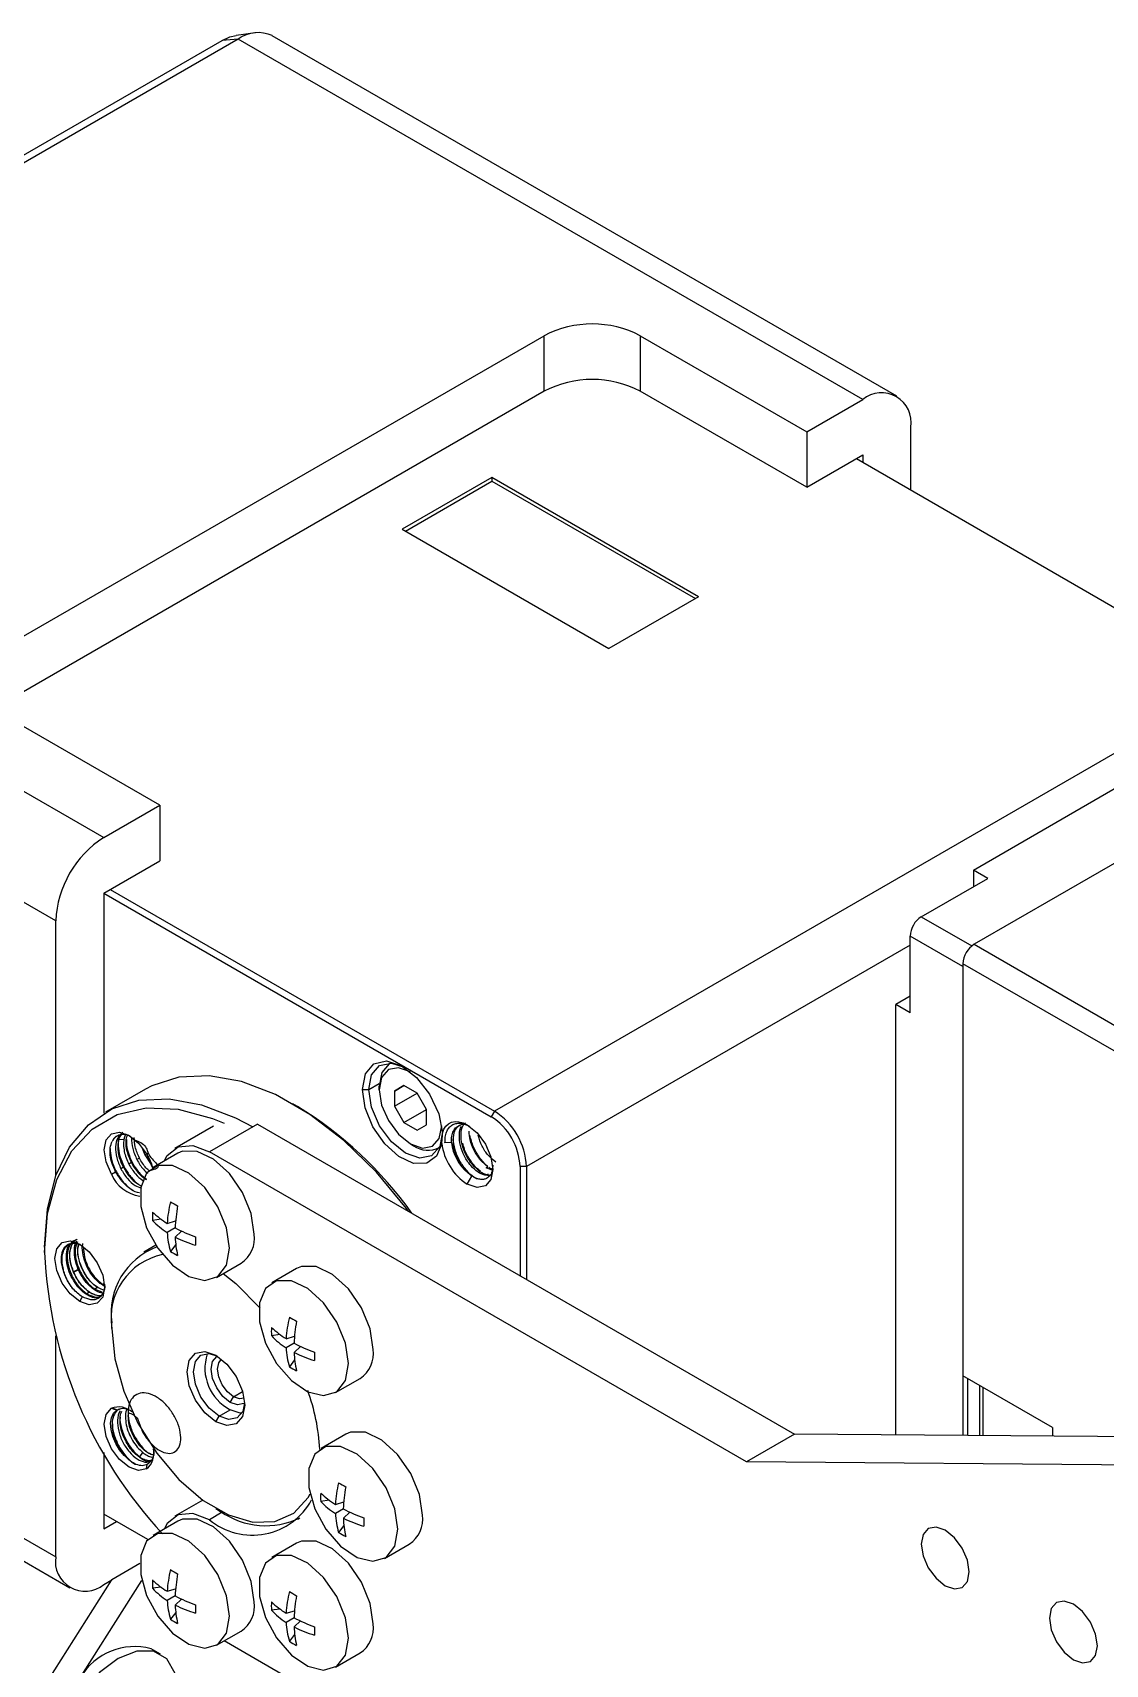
# Model space of a CAD drawing. Header units: millimetres. Extents: x 1258 to 2922, y -135 to 1239.
# Drawn here: x 1343.95 to 1367.63, y 516.26 to 552.3 of the extents above; entities that cross this region are included whole.
import ezdxf

# ---------------------------------------------------------------- set-up
doc = ezdxf.new("R2010")
doc.units = ezdxf.units.MM
doc.header["$LTSCALE"] = 6

msp = doc.modelspace()

# ---------------------------------------------------------------- linework, layer by layer
at = {"color": 7, "linetype": 'Continuous', "lineweight": 25}
for p, q in [((1331.374, 542.45), (1348.132, 552.124)), ((1348.486, 552.156), (1331.727, 542.481)), ((1348.486, 552.156), (1348.132, 552.124)), ((1348.864, 552.294), (1348.438, 552.236)), ((1362.274, 544.196), (1348.486, 552.156)), ((1363.024, 544.27), (1349.236, 552.23)), ((1343.076, 538.583), (1355.239, 545.604)), ((1355.239, 544.379), (1355.239, 545.604)), ((1357.36, 545.604), (1361.037, 543.482)), ((1357.36, 545.604), (1357.36, 544.379)), ((1355.239, 544.379), (1343.076, 537.358)), ((1361.037, 542.257), (1357.36, 544.379)), ((1361.037, 543.482), (1362.274, 544.196)), ((1361.037, 543.482), (1361.037, 542.257)), ((1363.335, 542.196), (1363.335, 543.583)), ((1361.037, 542.257), (1362.274, 542.971)), ((1362.133, 542.889), (1370.618, 537.991)), ((1362.274, 542.971), (1362.274, 542.808)), ((1331.727, 542.481), (1345.516, 534.522)), ((1354.087, 542.473), (1352.107, 541.33)), ((1352.178, 541.289), (1354.087, 542.391)), ((1358.648, 539.84), (1354.087, 542.473)), ((1354.087, 542.473), (1354.087, 542.391)), ((1354.087, 542.391), (1358.577, 539.799)), ((1352.107, 541.33), (1356.668, 538.697)), ((1344.455, 532.684), (1330.667, 540.644)), ((1358.648, 539.84), (1356.668, 538.697)), ((1370.618, 537.991), (1354.142, 528.48)), ((1346.753, 535.236), (1343.076, 537.359)), ((1364.714, 533.804), (1368.355, 535.906)), ((1371.308, 535.961), (1364.731, 532.165)), ((1345.516, 534.522), (1346.753, 535.236)), ((1346.753, 535.236), (1346.753, 534.011)), ((1345.516, 533.297), (1346.753, 534.011)), ((1365.032, 533.62), (1364.714, 533.804)), ((1364.714, 533.804), (1364.714, 533.436)), ((1345.657, 533.378), (1354.142, 528.48)), ((1363.565, 532.773), (1365.032, 533.62)), ((1345.516, 533.297), (1354.072, 528.357)), ((1345.516, 533.297), (1345.516, 528.432)), ((1344.455, 527.054), (1344.455, 532.684)), ((1364.484, 531.671), (1363.317, 532.344)), ((1363.317, 530.65), (1363.317, 532.344)), ((1364.731, 532.165), (1370.919, 528.593)), ((1370.671, 528.164), (1364.484, 531.736)), ((1364.484, 531.736), (1364.484, 522.633)), ((1364.484, 531.671), (1364.484, 521.318)), ((1363.317, 531.017), (1362.999, 530.834)), ((1362.999, 521.33), (1362.999, 530.834)), ((1363.317, 530.65), (1362.999, 530.834)), ((1351.847, 529.539), (1351.82, 529.523)), ((1351.597, 528.949), (1351.597, 529.031)), ((1352.14, 529.044), (1351.933, 528.924)), ((1351.933, 528.924), (1352.14, 529.044)), ((1352.433, 528.875), (1352.14, 529.044)), ((1346.438, 528.965), (1345.554, 528.454)), ((1349.795, 528.581), (1349.688, 528.642)), ((1351.226, 528.959), (1351.367, 528.959)), ((1351.933, 528.924), (1351.933, 528.586)), ((1351.933, 528.586), (1352.433, 528.875)), ((1352.64, 528.516), (1352.433, 528.875)), ((1351.933, 528.586), (1352.14, 528.227)), ((1352.14, 528.227), (1352.64, 528.516)), ((1352.64, 528.178), (1352.64, 528.516)), ((1354.142, 528.48), (1354.072, 528.357)), ((1345.997, 527.976), (1345.959, 527.857)), ((1347.935, 528.147), (1347.087, 527.657)), ((1348.91, 528.194), (1347.849, 527.582)), ((1348.91, 528.194), (1360.768, 521.348)), ((1352.14, 528.227), (1352.433, 528.058)), ((1352.433, 528.058), (1352.64, 528.178)), ((1352.98, 527.768), (1352.993, 527.945)), ((1352.993, 527.945), (1352.992, 527.994)), ((1345.839, 527.787), (1345.84, 527.865)), ((1345.839, 527.864), (1345.959, 527.857)), ((1345.843, 527.622), (1345.841, 527.569)), ((1346.367, 527.665), (1346.424, 527.513)), ((1347.149, 527.549), (1346.604, 527.234)), ((1359.707, 520.736), (1347.849, 527.582)), ((1352.286, 527.755), (1352.357, 527.714)), ((1352.895, 527.661), (1352.922, 527.677)), ((1353.19, 527.789), (1353.049, 527.78)), ((1353.226, 527.852), (1353.229, 527.854)), ((1345.95, 527.24), (1345.894, 527.207)), ((1346.127, 527.342), (1346.07, 527.309)), ((1346.304, 527.444), (1346.247, 527.411)), ((1346.48, 527.546), (1346.424, 527.513)), ((1346.424, 527.513), (1346.565, 527.302)), ((1346.49, 527.53), (1346.474, 527.518)), ((1353.96, 527.231), (1353.995, 527.252)), ((1354.108, 527.171), (1353.96, 527.231)), ((1354.85, 527.255), (1354.708, 527.255)), ((1354.708, 527.255), (1354.708, 524.847)), ((1354.85, 527.255), (1354.85, 524.765)), ((1345.685, 527.087), (1345.778, 527.14)), ((1353.541, 526.867), (1353.645, 527.046)), ((1353.645, 527.046), (1353.553, 527.117)), ((1353.783, 527.129), (1353.818, 527.15)), ((1330.977, 525.913), (1344.766, 517.953)), ((1346.78, 526.094), (1346.593, 526.068)), ((1346.917, 526.001), (1347.102, 526.056)), ((1347.093, 525.9), (1346.917, 525.798)), ((1347.093, 525.697), (1347.233, 525.83)), ((1344.208, 525.478), (1344.208, 525.356)), ((1344.985, 525.54), (1344.986, 525.54)), ((1346.665, 525.517), (1346.397, 525.362)), ((1347.105, 525.532), (1346.988, 525.383)), ((1348.004, 524.809), (1348.549, 525.124)), ((1344.954, 524.982), (1344.85, 524.932)), ((1344.851, 524.921), (1344.854, 524.924)), ((1344.957, 524.973), (1344.853, 524.924)), ((1344.953, 524.981), (1344.971, 524.99)), ((1344.957, 524.973), (1344.954, 524.982)), ((1349.774, 525.002), (1349.229, 524.688)), ((1344.985, 524.274), (1345.04, 524.368)), ((1345.04, 524.368), (1345.046, 524.379)), ((1345.2, 524.48), (1345.144, 524.447)), ((1345.2, 524.48), (1345.3, 524.435)), ((1345.377, 524.582), (1345.321, 524.549)), ((1345.321, 524.549), (1345.472, 524.487)), ((1345.508, 524.529), (1345.377, 524.582)), ((1345.693, 523.682), (1345.693, 523.805)), ((1344.455, 518.64), (1344.455, 523.515)), ((1349.405, 523.548), (1349.218, 523.521)), ((1349.542, 523.455), (1349.727, 523.509)), ((1349.718, 523.353), (1349.542, 523.252)), ((1349.718, 523.151), (1349.858, 523.284)), ((1349.73, 522.985), (1349.613, 522.836)), ((1350.629, 522.263), (1351.174, 522.577)), ((1366.464, 521.49), (1364.484, 522.633)), ((1364.594, 521.317), (1364.594, 522.569)), ((1348.309, 522.049), (1348.38, 522.172)), ((1364.85, 522.421), (1364.85, 521.315)), ((1364.921, 522.381), (1364.921, 521.314)), ((1345.685, 521.919), (1345.806, 521.873)), ((1345.815, 521.879), (1345.714, 521.918)), ((1348.061, 521.743), (1348.309, 521.886)), ((1347.991, 521.621), (1348.061, 521.743)), ((1366.464, 521.49), (1366.464, 521.301)), ((1350.862, 521.343), (1350.316, 521.029)), ((1360.768, 521.348), (1359.707, 520.736)), ((1369.752, 521.274), (1360.768, 521.348)), ((1345.516, 520.943), (1345.516, 519.252)), ((1346.257, 520.872), (1346.311, 520.842)), ((1346.31, 520.842), (1346.377, 520.941)), ((1369.752, 520.653), (1359.707, 520.736)), ((1346.46, 520.577), (1346.476, 520.675)), ((1347.704, 519.889), (1347.087, 519.532)), ((1347.99, 519.702), (1348.096, 519.641)), ((1350.493, 519.889), (1350.305, 519.862)), ((1350.63, 519.796), (1350.815, 519.85)), ((1350.805, 519.694), (1350.63, 519.593)), ((1350.805, 519.492), (1350.945, 519.625)), ((1346.489, 519.017), (1345.516, 519.579)), ((1346.489, 519.017), (1345.516, 519.579)), ((1345.516, 519.252), (1345.799, 519.415)), ((1347.149, 519.424), (1346.604, 519.109)), ((1349.797, 519.472), (1349.842, 519.498)), ((1350.817, 519.326), (1350.701, 519.177)), ((1349.774, 518.94), (1349.229, 518.625)), ((1351.716, 518.604), (1352.261, 518.919)), ((1346.314, 518.488), (1345.693, 518.129)), ((1340.955, 510.658), (1345.693, 518.129)), ((1342.016, 511.27), (1346.356, 518.115)), ((1345.516, 518.027), (1345.693, 518.129)), ((1346.78, 517.969), (1346.593, 517.943)), ((1346.917, 517.876), (1347.102, 517.931)), ((1347.093, 517.775), (1346.917, 517.674)), ((1347.093, 517.572), (1347.233, 517.705)), ((1349.405, 517.485), (1349.218, 517.459)), ((1347.105, 517.407), (1346.988, 517.258)), ((1349.542, 517.392), (1349.727, 517.447)), ((1349.718, 517.291), (1349.542, 517.189)), ((1349.718, 517.088), (1349.858, 517.221)), ((1348.004, 516.684), (1348.549, 516.999)), ((1358.602, 510.759), (1348.171, 516.781)), ((1349.73, 516.923), (1349.613, 516.774)), ((1346.771, 516.486), (1346.559, 516.609)), ((1350.629, 516.2), (1351.174, 516.515))]:
    msp.add_line(p, q, dxfattribs=at)
at = {"color": 8, "linetype": 'Continuous', "lineweight": 25}
for p, q in [((1363.565, 532.773), (1364.68, 532.129)), ((1363.317, 532.143), (1354.85, 527.255)), ((1351.367, 528.959), (1351.599, 529.093)), ((1345.529, 524.67), (1345.497, 524.651)), ((1348.38, 522.172), (1348.581, 522.288)), ((1348.132, 519.62), (1347.849, 519.457)), ((1342.956, 519.505), (1344.455, 518.64))]:
    msp.add_line(p, q, dxfattribs=at)
at = {"color": 7, "linetype": 'Continuous', "lineweight": 25, "flags": 128}
for points in [[(1348.132, 552.124), (1348.299, 552.202), (1348.438, 552.236)], [(1351.226, 528.959), (1351.291, 529.306), (1351.476, 529.527), (1351.755, 529.589), (1352.086, 529.483), (1352.421, 529.225), (1352.709, 528.853), (1352.91, 528.421), (1352.992, 527.994)], [(1351.367, 528.959), (1351.429, 529.283), (1351.605, 529.486), (1351.869, 529.537), (1352.146, 529.448)], [(1351.85, 529.539), (1351.82, 529.523), (1351.655, 529.333), (1351.597, 529.031)], [(1352.286, 529.348), (1352.023, 529.439), (1351.799, 529.396), (1351.649, 529.224), (1351.597, 528.949)], [(1352.246, 526.268), (1352.202, 526.327), (1351.534, 527.13), (1350.816, 527.829), (1350.067, 528.406), (1349.308, 528.844), (1348.559, 529.132), (1347.841, 529.262), (1347.174, 529.23), (1346.575, 529.037), (1346.438, 528.965)], [(1344.208, 525.478), (1344.27, 526.316), (1344.457, 527.058), (1344.762, 527.685), (1345.177, 528.179), (1345.691, 528.527), (1346.29, 528.72), (1346.958, 528.751), (1347.676, 528.622), (1348.424, 528.334), (1348.804, 528.133)], [(1352.98, 527.768), (1352.864, 527.482), (1352.647, 527.328), (1352.356, 527.327), (1352.032, 527.477), (1351.718, 527.76), (1351.458, 528.136), (1351.286, 528.555), (1351.226, 528.959)], [(1352.993, 528.02), (1352.932, 527.697), (1352.755, 527.494), (1352.491, 527.443), (1352.18, 527.551), (1351.869, 527.802), (1351.605, 528.158), (1351.429, 528.564), (1351.367, 528.959)], [(1351.597, 528.949), (1351.649, 528.614), (1351.799, 528.27), (1352.023, 527.968), (1352.286, 527.755), (1352.55, 527.663), (1352.774, 527.707), (1352.923, 527.879), (1352.976, 528.153)], [(1344.208, 525.356), (1344.276, 526.217), (1344.478, 526.973), (1344.809, 527.601), (1345.258, 528.082), (1345.812, 528.402), (1346.453, 528.55), (1347.162, 528.523), (1347.918, 528.32), (1348.172, 528.217)], [(1345.685, 527.087), (1345.566, 527.361), (1345.525, 527.627), (1345.566, 527.845), (1345.685, 527.982), (1345.863, 528.016), (1346.073, 527.943), (1346.282, 527.774), (1346.46, 527.534)], [(1352.992, 527.994), (1353.022, 528.079), (1353.066, 528.149), (1353.124, 528.202), (1353.193, 528.236), (1353.271, 528.25), (1353.357, 528.244), (1353.448, 528.219), (1353.541, 528.174)], [(1353.541, 528.174), (1353.758, 527.999), (1353.941, 527.751), (1354.064, 527.469), (1354.107, 527.194), (1354.064, 526.969), (1353.941, 526.828), (1353.758, 526.792), (1353.541, 526.867)], [(1346.847, 527.374), (1346.915, 527.498), (1347.156, 527.69), (1347.48, 527.719), (1347.849, 527.582)], [(1348.839, 525.765), (1348.772, 526.216), (1348.581, 526.684), (1348.291, 527.105), (1347.941, 527.422), (1347.578, 527.592), (1347.253, 527.593), (1347.149, 527.549)], [(1348.294, 525.45), (1348.227, 525.902), (1348.035, 526.369), (1347.745, 526.79), (1347.395, 527.107), (1347.033, 527.277), (1346.707, 527.278), (1346.462, 527.109), (1346.331, 526.793), (1346.331, 526.373), (1346.462, 525.906), (1346.707, 525.454), (1347.033, 525.078), (1347.395, 524.831), (1347.745, 524.743), (1348.035, 524.829), (1348.227, 525.076), (1348.294, 525.45)], [(1346.46, 527.534), (1346.579, 527.26), (1346.589, 527.225)], [(1344.985, 524.274), (1344.776, 524.443), (1344.598, 524.683), (1344.479, 524.957), (1344.437, 525.223), (1344.479, 525.441), (1344.598, 525.578), (1344.776, 525.613), (1344.985, 525.54)], [(1344.619, 524.979), (1344.585, 525.129), (1344.581, 525.268), (1344.605, 525.388), (1344.657, 525.48), (1344.733, 525.54), (1344.829, 525.564), (1344.939, 525.55), (1345.014, 525.521)], [(1344.985, 525.54), (1345.195, 525.371), (1345.373, 525.131), (1345.492, 524.857), (1345.533, 524.591), (1345.492, 524.373), (1345.373, 524.236), (1345.195, 524.201), (1344.985, 524.274)], [(1351.464, 523.218), (1351.397, 523.67), (1351.206, 524.138), (1350.916, 524.559), (1350.566, 524.875), (1350.203, 525.046), (1349.878, 525.047), (1349.774, 525.002)], [(1348.152, 524.895), (1348.433, 524.672), (1348.967, 524.132)], [(1350.919, 522.904), (1350.852, 523.355), (1350.66, 523.823), (1350.37, 524.244), (1350.02, 524.561), (1349.658, 524.731), (1349.332, 524.732), (1349.087, 524.563), (1348.956, 524.247), (1348.956, 523.827), (1349.087, 523.359), (1349.332, 522.907), (1349.658, 522.532), (1350.02, 522.284), (1350.37, 522.197), (1350.66, 522.283), (1350.852, 522.529), (1350.919, 522.904)], [(1345.693, 523.682), (1345.759, 523.009), (1345.956, 522.297), (1346.271, 521.589), (1346.685, 520.925), (1347.176, 520.345), (1347.714, 519.881), (1348.268, 519.561), (1348.806, 519.404), (1349.296, 519.418), (1349.711, 519.603), (1350.026, 519.948), (1350.07, 520.026)], [(1347.991, 521.621), (1347.747, 521.817), (1347.541, 522.096), (1347.403, 522.414), (1347.354, 522.723), (1347.403, 522.976), (1347.541, 523.135), (1347.747, 523.175), (1347.991, 523.091)], [(1348.061, 521.743), (1347.845, 521.918), (1347.661, 522.166), (1347.539, 522.448), (1347.496, 522.723), (1347.539, 522.948), (1347.661, 523.089), (1347.845, 523.125), (1348.027, 523.068)], [(1348.309, 522.049), (1348.147, 522.18), (1348.009, 522.366), (1347.917, 522.578), (1347.885, 522.784), (1347.917, 522.953), (1348.009, 523.059), (1348.027, 523.068)], [(1347.991, 523.091), (1348.234, 522.894), (1348.441, 522.616), (1348.579, 522.298), (1348.627, 521.988), (1348.579, 521.735), (1348.441, 521.576), (1348.234, 521.536), (1347.991, 521.621)], [(1348.38, 522.172), (1348.244, 522.281), (1348.13, 522.436), (1348.053, 522.613), (1348.026, 522.784), (1348.053, 522.925), (1348.116, 523.004)], [(1348.615, 522.14), (1348.515, 522.125), (1348.38, 522.172)], [(1346.46, 520.577), (1346.282, 520.542), (1346.073, 520.615), (1345.863, 520.784), (1345.685, 521.024), (1345.566, 521.298), (1345.525, 521.564), (1345.566, 521.782), (1345.685, 521.919)], [(1345.969, 520.876), (1345.866, 521.001), (1345.779, 521.143), (1345.715, 521.295), (1345.676, 521.446), (1345.667, 521.587), (1345.686, 521.71), (1345.733, 521.808), (1345.806, 521.873)], [(1348.626, 522.031), (1348.584, 521.845), (1348.461, 521.704), (1348.278, 521.668), (1348.061, 521.743)], [(1348.626, 522.031), (1348.609, 522.02), (1348.471, 521.993), (1348.309, 522.049)], [(1348.565, 521.809), (1348.525, 521.811), (1348.309, 521.886)], [(1352.006, 519.245), (1351.939, 519.696), (1351.748, 520.164), (1351.457, 520.585), (1351.108, 520.902), (1350.745, 521.072), (1350.42, 521.073), (1350.175, 520.904), (1350.043, 520.588), (1350.043, 520.168), (1350.175, 519.7), (1350.42, 519.248), (1350.745, 518.873), (1351.108, 518.625), (1351.457, 518.538), (1351.748, 518.624), (1351.939, 518.87), (1352.006, 519.245)], [(1352.552, 519.56), (1352.485, 520.011), (1352.293, 520.479), (1352.003, 520.9), (1351.653, 521.217), (1351.291, 521.387), (1350.965, 521.388), (1350.862, 521.343)], [(1347.849, 519.457), (1347.48, 519.595), (1347.156, 519.566), (1346.915, 519.373), (1346.847, 519.25)], [(1348.839, 517.64), (1348.772, 518.092), (1348.581, 518.56), (1348.291, 518.98), (1347.941, 519.297), (1347.578, 519.468), (1347.253, 519.468), (1347.149, 519.424)], [(1364.095, 517.999), (1364.298, 517.928), (1364.47, 517.962), (1364.585, 518.094), (1364.625, 518.305), (1364.585, 518.563), (1364.47, 518.828), (1364.298, 519.06), (1364.095, 519.224), (1363.892, 519.294), (1363.72, 519.261), (1363.605, 519.129), (1363.565, 518.918), (1363.605, 518.66), (1363.72, 518.395), (1363.892, 518.163), (1364.095, 517.999)], [(1348.294, 517.325), (1348.227, 517.777), (1348.035, 518.245), (1347.745, 518.666), (1347.395, 518.983), (1347.033, 519.153), (1346.707, 519.154), (1346.462, 518.985), (1346.331, 518.669), (1346.331, 518.249), (1346.462, 517.781), (1346.707, 517.329), (1347.033, 516.954), (1347.395, 516.706), (1347.745, 516.619), (1348.035, 516.704), (1348.227, 516.951), (1348.294, 517.325)], [(1351.464, 517.156), (1351.397, 517.607), (1351.206, 518.075), (1350.916, 518.496), (1350.566, 518.813), (1350.203, 518.983), (1349.878, 518.984), (1349.774, 518.94)], [(1350.919, 516.841), (1350.852, 517.293), (1350.66, 517.76), (1350.37, 518.181), (1350.02, 518.498), (1349.658, 518.669), (1349.332, 518.669), (1349.087, 518.5), (1348.956, 518.184), (1348.956, 517.764), (1349.087, 517.297), (1349.332, 516.845), (1349.658, 516.469), (1350.02, 516.222), (1350.37, 516.135), (1350.66, 516.22), (1350.852, 516.467), (1350.919, 516.841)], [(1366.923, 516.366), (1367.126, 516.296), (1367.298, 516.329), (1367.413, 516.461), (1367.454, 516.672), (1367.413, 516.93), (1367.298, 517.195), (1367.126, 517.427), (1366.923, 517.591), (1366.721, 517.661), (1366.548, 517.628), (1366.433, 517.496), (1366.393, 517.285), (1366.433, 517.027), (1366.548, 516.762), (1366.721, 516.53), (1366.923, 516.366)], [(1347.16, 515.628), (1347.095, 516.063), (1346.907, 516.382), (1346.613, 516.551), (1346.244, 516.555), (1345.834, 516.393), (1345.424, 516.082), (1345.055, 515.651), (1344.761, 515.143), (1344.573, 514.608), (1344.508, 514.097)]]:
    msp.add_lwpolyline(points, dxfattribs=at)
at = {"color": 7, "linetype": 'Continuous', "lineweight": 25}
for centre, radius, start, end in [((1348.925, 551.543), 0.754, 65.6929, 125.6176), ((1356.299, 543.557), 2.306, 62.6097, 117.3903), ((1356.299, 542.332), 2.306, 62.6097, 117.3903), ((1362.688, 543.688), 0.655, 350.786, 129.2033), ((1346.758, 532.58), 2.305, 122.6055, 177.3945), ((1363.855, 532.32), 0.538, 122.6055, 177.3945), ((1365.021, 531.711), 0.538, 122.6055, 177.3945), ((1345.259, 521.188), 8.674, 35.5044, 58.4687), ((1353.326, 527.192), 1.383, 2.6055, 57.3945), ((1353.314, 527.185), 1.537, 2.6055, 57.3945), ((1345.954, 527.684), 0.283, 56.6198, 153.885), ((1352.668, 528.152), 0.537, 234.6093, 298.3644), ((1354.218, 527.914), 1.247, 186.7571, 237.1521), ((1354.223, 527.912), 1.04, 186.7913, 229.8552), ((1346.428, 527.401), 0.806, 202.9596, 261.8954), ((1349.44, 525.87), 2.526, 166.0537, 177.0265), ((1355.462, 540.975), 16.791, 239.691, 240.3144), ((1348.117, 526.159), 1.527, 176.5707, 183.4293), ((1347.986, 527.728), 2.031, 226.6767, 238.2414), ((1350.589, 525.761), 3.499, 169.6924, 177.7358), ((1347.823, 527.219), 1.685, 223.111, 237.4939), ((1348.601, 525.872), 1.685, 182.5088, 196.8908), ((1348.721, 528.997), 3.499, 242.2668, 250.3097), ((1348.187, 525.674), 0.659, 303.3891, 7.9231), ((1347.232, 524.023), 1.555, 110.421, 188.0812), ((1349.123, 525.759), 2.031, 181.7615, 193.3257), ((1348.241, 527.947), 2.526, 242.9763, 253.9488), ((1364.321, 525.611), 16.779, 179.688, 180.312), ((1353.954, 525.793), 9.756, 182.57, 222.9334), ((1347.11, 523.91), 1.435, 101.9927, 189.1358), ((1347.83, 526.657), 1.527, 236.5731, 243.4323), ((1350.742, 523.613), 1.527, 176.5707, 183.4293), ((1350.611, 525.182), 2.031, 226.6767, 238.2414), ((1352.065, 523.324), 2.526, 166.0537, 177.0265), ((1358.087, 538.429), 16.791, 239.691, 240.3144), ((1353.214, 523.215), 3.499, 169.6924, 177.7358), ((1350.448, 524.673), 1.685, 223.111, 237.4939), ((1351.226, 523.326), 1.685, 182.5088, 196.8908), ((1351.346, 526.45), 3.499, 242.2668, 250.3097), ((1348.774, 522.8), 1.025, 161.8232, 242.9883), ((1351.748, 523.213), 2.031, 181.7615, 193.3257), ((1350.866, 525.401), 2.526, 242.9763, 253.9488), ((1366.946, 523.065), 16.779, 179.688, 180.312), ((1350.812, 523.128), 0.659, 303.3891, 7.9231), ((1350.455, 524.111), 1.527, 236.5731, 243.4323), ((1345.812, 520.769), 4.48, 3.0754, 20.1634), ((1345.843, 521.484), 0.463, 48.4556, 109.8535), ((1345.919, 521.678), 0.225, 117.2678, 120.005), ((1346.162, 520.931), 0.463, 310.1586, 11.5489), ((1351.83, 519.954), 1.527, 176.5707, 183.4293), ((1351.699, 521.523), 2.031, 226.6767, 238.2414), ((1353.152, 519.665), 2.526, 166.0537, 177.0265), ((1359.175, 534.77), 16.791, 239.691, 240.3144), ((1354.301, 519.556), 3.499, 169.6924, 177.7358), ((1348.796, 520.602), 1.486, 230.4039, 331.711), ((1349.088, 521.042), 1.717, 234.7299, 296.1895), ((1351.535, 521.014), 1.685, 223.111, 237.4939), ((1352.433, 522.791), 3.499, 242.2668, 250.3097), ((1352.313, 519.667), 1.685, 182.5088, 196.8908), ((1352.836, 519.554), 2.031, 181.7615, 193.3257), ((1351.953, 521.742), 2.526, 242.9763, 253.9488), ((1368.033, 519.406), 16.779, 179.688, 180.312), ((1351.899, 519.469), 0.659, 303.3891, 7.9231), ((1351.542, 520.452), 1.527, 236.5731, 243.4323), ((1345.102, 518.535), 0.655, 170.786, 309.2033), ((1349.44, 517.745), 2.526, 166.0537, 177.0265), ((1355.462, 532.85), 16.791, 239.691, 240.3144), ((1350.589, 517.637), 3.499, 169.6924, 177.7358), ((1348.117, 518.035), 1.527, 176.5707, 183.4293), ((1347.986, 519.603), 2.031, 226.6767, 238.2414), ((1347.823, 519.094), 1.685, 223.111, 237.4939), ((1352.065, 517.261), 2.526, 166.0537, 177.0265), ((1358.087, 532.366), 16.791, 239.691, 240.3144), ((1348.601, 517.748), 1.685, 182.5088, 196.8908), ((1348.721, 520.872), 3.499, 242.2668, 250.3097), ((1349.123, 517.635), 2.031, 181.7615, 193.3257), ((1348.241, 519.823), 2.526, 242.9763, 253.9488), ((1364.321, 517.486), 16.779, 179.688, 180.312), ((1348.187, 517.549), 0.659, 303.3891, 7.9231), ((1350.742, 517.55), 1.527, 176.5707, 183.4293), ((1350.611, 519.119), 2.031, 226.6767, 238.2414), ((1350.448, 518.61), 1.685, 223.111, 237.4939), ((1353.214, 517.153), 3.499, 169.6924, 177.7358), ((1347.83, 518.532), 1.527, 236.5731, 243.4323), ((1351.226, 517.263), 1.685, 182.5088, 196.8908), ((1351.346, 520.388), 3.499, 242.2668, 250.3097), ((1350.812, 517.065), 0.659, 303.3891, 7.9231), ((1350.455, 518.048), 1.527, 236.5731, 243.4323), ((1351.748, 517.151), 2.031, 181.7615, 193.3257), ((1350.866, 519.338), 2.526, 242.9763, 253.9488), ((1366.946, 517.002), 16.779, 179.688, 180.312), ((1346.202, 515.251), 1.404, 75.2622, 148.6081)]:
    msp.add_arc(centre, radius, start, end, dxfattribs=at)
for points, knots in [([(1345.821, 527.936), (1345.809, 527.932), (1345.754, 527.911), (1345.723, 527.854), (1345.699, 527.809)], [0, 0, 0, 0, 0.222734, 1, 1, 1, 1]), ([(1345.937, 528.011), (1345.894, 527.975), (1345.809, 527.902), (1345.765, 527.697), (1345.787, 527.452), (1345.858, 527.289), (1345.894, 527.207)], [0, 0, 0, 0, 0.248599, 0.499066, 0.749533, 1, 1, 1, 1]), ([(1345.839, 527.787), (1345.849, 527.836), (1345.862, 527.903), (1345.898, 527.945), (1345.908, 527.955)], [0, 0, 0, 0, 0.738664, 1, 1, 1, 1]), ([(1346.127, 527.342), (1346.092, 527.423), (1346.023, 527.585), (1345.995, 527.803), (1346.025, 527.903), (1346.037, 527.939)], [0, 0, 0, 0, 0.38732, 0.774639, 1, 1, 1, 1]), ([(1353.049, 527.78), (1353.05, 527.824), (1353.05, 527.911), (1353.08, 528.022), (1353.13, 528.111), (1353.2, 528.175), (1353.286, 528.211), (1353.384, 528.217), (1353.491, 528.196), (1353.564, 528.158), (1353.6, 528.14)], [0, 0, 0, 0, 0.127485, 0.25426, 0.380324, 0.505679, 0.630324, 0.75426, 0.877485, 1, 1, 1, 1]), ([(1353.389, 528.171), (1353.359, 528.154), (1353.284, 528.111), (1353.226, 527.957), (1353.22, 527.745), (1353.282, 527.51), (1353.397, 527.283), (1353.501, 527.172), (1353.553, 527.117)], [0, 0, 0, 0, 0.116474, 0.293179, 0.469884, 0.64659, 0.823295, 1, 1, 1, 1]), ([(1353.226, 527.908), (1353.226, 527.894), (1353.226, 527.867), (1353.226, 527.84), (1353.226, 527.827)], [0, 0, 0, 0, 0.50002, 1, 1, 1, 1]), ([(1353.783, 527.129), (1353.727, 527.174), (1353.614, 527.264), (1353.472, 527.481), (1353.379, 527.723), (1353.36, 527.952), (1353.377, 528.1), (1353.414, 528.14), (1353.414, 528.14)], [0, 0, 0, 0, 0.199906, 0.399812, 0.599718, 0.799624, 0.99953, 1, 1, 1, 1]), ([(1353.818, 527.15), (1353.762, 527.194), (1353.649, 527.284), (1353.507, 527.501), (1353.415, 527.743), (1353.393, 527.975), (1353.424, 528.146), (1353.483, 528.2), (1353.501, 528.218)], [0, 0, 0, 0, 0.182707, 0.365414, 0.548121, 0.730829, 0.913536, 1, 1, 1, 1]), ([(1353.995, 527.252), (1353.939, 527.297), (1353.826, 527.386), (1353.685, 527.603), (1353.593, 527.834), (1353.587, 527.973), (1353.584, 528.037)], [0, 0, 0, 0, 0.260289, 0.520579, 0.780868, 1, 1, 1, 1]), ([(1353.985, 527.271), (1353.985, 527.272), (1353.924, 527.31), (1353.808, 527.455), (1353.666, 527.689), (1353.62, 527.861), (1353.597, 527.948)], [0, 0, 0, 0, 0.00193, 0.334773, 0.667097, 1, 1, 1, 1]), ([(1345.778, 527.14), (1345.75, 527.201), (1345.693, 527.323), (1345.654, 527.508), (1345.651, 527.678), (1345.683, 527.766), (1345.699, 527.809)], [0, 0, 0, 0, 0.253142, 0.50419, 0.753142, 1, 1, 1, 1]), ([(1345.656, 527.656), (1345.661, 527.587), (1345.67, 527.446), (1345.749, 527.216), (1345.871, 527.003), (1346.015, 526.828), (1346.117, 526.76), (1346.164, 526.729)], [0, 0, 0, 0, 0.198067, 0.406185, 0.61411, 0.82225, 1, 1, 1, 1]), ([(1345.839, 527.865), (1345.835, 527.797), (1345.826, 527.661), (1345.883, 527.429), (1345.984, 527.203), (1346.124, 527.007), (1346.25, 526.879), (1346.322, 526.843), (1346.341, 526.834)], [0, 0, 0, 0, 0.187415, 0.374578, 0.562043, 0.749248, 0.936707, 1, 1, 1, 1]), ([(1346.016, 527.856), (1346.015, 527.817), (1346.011, 527.703), (1346.075, 527.487), (1346.193, 527.25), (1346.331, 527.069), (1346.424, 527.002), (1346.458, 526.978)], [0, 0, 0, 0, 0.1280174, 0.3721821, 0.6159075, 0.8600515, 1, 1, 1, 1]), ([(1346.304, 527.444), (1346.267, 527.526), (1346.198, 527.681), (1346.192, 527.83), (1346.189, 527.899)], [0, 0, 0, 0, 0.530696, 1, 1, 1, 1]), ([(1346.195, 527.844), (1346.289, 527.81), (1346.451, 527.751), (1346.517, 527.442), (1346.81, 527.239), (1346.623, 527.186), (1346.533, 527.161)], [0, 0, 0, 0, 0.317938, 0.549677, 0.781078, 1, 1, 1, 1]), ([(1353.757, 526.985), (1353.751, 526.987), (1353.685, 527.009), (1353.552, 527.132), (1353.392, 527.34), (1353.274, 527.582), (1353.249, 527.737), (1353.237, 527.808)], [0, 0, 0, 0, 0.028971, 0.281322, 0.533873, 0.786291, 1, 1, 1, 1]), ([(1353.835, 527.157), (1353.813, 527.171), (1353.73, 527.226), (1353.6, 527.397), (1353.484, 527.6), (1353.455, 527.728), (1353.445, 527.771)], [0, 0, 0, 0, 0.1251747, 0.4754256, 0.8248877, 1, 1, 1, 1]), ([(1345.894, 527.207), (1345.939, 527.132), (1346.029, 526.983), (1346.198, 526.829), (1346.302, 526.795), (1346.349, 526.78)], [0, 0, 0, 0, 0.3519153, 0.7038307, 1, 1, 1, 1]), ([(1345.95, 527.24), (1345.987, 527.178), (1346.059, 527.055), (1346.179, 526.926), (1346.254, 526.884), (1346.28, 526.868)], [0, 0, 0, 0, 0.391261, 0.782523, 1, 1, 1, 1]), ([(1346.07, 527.309), (1346.116, 527.232), (1346.205, 527.082), (1346.32, 526.992), (1346.377, 526.948)], [0, 0, 0, 0, 0.513743, 1, 1, 1, 1]), ([(1346.464, 526.964), (1346.456, 526.967), (1346.392, 526.991), (1346.263, 527.12), (1346.172, 527.268), (1346.127, 527.342)], [0, 0, 0, 0, 0.058152, 0.529076, 1, 1, 1, 1]), ([(1346.247, 527.411), (1346.292, 527.333), (1346.364, 527.209), (1346.457, 527.133), (1346.492, 527.105)], [0, 0, 0, 0, 0.629432, 1, 1, 1, 1]), ([(1346.533, 527.152), (1346.504, 527.176), (1346.416, 527.247), (1346.349, 527.365), (1346.304, 527.444)], [0, 0, 0, 0, 0.3333333, 1, 1, 1, 1]), ([(1346.474, 527.518), (1346.522, 527.428), (1346.577, 527.326), (1346.589, 527.23), (1346.59, 527.218)], [0, 0, 0, 0, 0.8735898, 1, 1, 1, 1]), ([(1354.103, 527.29), (1354.102, 527.254), (1354.102, 527.165), (1354.056, 527.057), (1353.996, 527.014), (1353.966, 526.992)], [0, 0, 0, 0, 0.255964, 0.629597, 1, 1, 1, 1]), ([(1354.014, 527.24), (1354.025, 527.233), (1354.049, 527.22), (1354.072, 527.207), (1354.083, 527.2)], [0, 0, 0, 0, 0.499956, 1, 1, 1, 1]), ([(1346.306, 526.677), (1346.304, 526.677), (1346.249, 526.67), (1346.111, 526.747), (1345.923, 526.904), (1345.826, 527.062), (1345.778, 527.14)], [0, 0, 0, 0, 0.009541, 0.343291, 0.673444, 1, 1, 1, 1]), ([(1353.966, 526.992), (1353.944, 526.984), (1353.898, 526.967), (1353.818, 526.971), (1353.733, 526.995), (1353.674, 527.029), (1353.645, 527.046)], [0, 0, 0, 0, 0.252191, 0.502921, 0.752191, 1, 1, 1, 1]), ([(1353.818, 527.15), (1353.875, 527.116), (1353.945, 527.074), (1354, 527.085), (1354.01, 527.087)], [0, 0, 0, 0, 0.8094561, 1, 1, 1, 1]), ([(1344.756, 525.546), (1344.727, 525.529), (1344.66, 525.487), (1344.603, 525.357), (1344.579, 525.181), (1344.606, 525.047), (1344.619, 524.979)], [0, 0, 0, 0, 0.197916, 0.465277, 0.732639, 1, 1, 1, 1]), ([(1345.453, 524.389), (1345.427, 524.375), (1345.366, 524.343), (1345.236, 524.369), (1345.087, 524.453), (1344.943, 524.595), (1344.819, 524.777), (1344.73, 524.983), (1344.685, 525.193), (1344.694, 525.378), (1344.722, 525.496), (1344.757, 525.53), (1344.759, 525.532)], [0, 0, 0, 0, 0.085754, 0.199317, 0.31288, 0.426442, 0.540005, 0.653568, 0.767129, 0.880693, 0.994255, 1, 1, 1, 1]), ([(1344.873, 525.621), (1344.873, 525.621), (1344.817, 525.609), (1344.75, 525.501), (1344.697, 525.309), (1344.725, 525.062), (1344.82, 524.812), (1344.967, 524.587), (1345.085, 524.494), (1345.144, 524.447)], [0, 0, 0, 0, 0.000034, 0.166695, 0.333356, 0.500017, 0.666678, 0.833339, 1, 1, 1, 1]), ([(1344.85, 524.932), (1344.824, 525.007), (1344.771, 525.156), (1344.757, 525.358), (1344.789, 525.455), (1344.803, 525.497)], [0, 0, 0, 0, 0.365431, 0.731473, 1, 1, 1, 1]), ([(1344.851, 524.92), (1344.829, 524.979), (1344.785, 525.097), (1344.761, 525.272), (1344.772, 525.43), (1344.823, 525.556), (1344.879, 525.631), (1344.924, 525.648), (1344.931, 525.65)], [0, 0, 0, 0, 0.192552, 0.385104, 0.577656, 0.770208, 0.96276, 1, 1, 1, 1]), ([(1344.954, 524.982), (1344.927, 525.055), (1344.872, 525.203), (1344.862, 525.415), (1344.881, 525.556), (1344.918, 525.601), (1344.922, 525.606)], [0, 0, 0, 0, 0.3158309, 0.6381545, 0.9617626, 1, 1, 1, 1]), ([(1344.938, 525.595), (1344.923, 525.563), (1344.89, 525.49), (1344.882, 525.341), (1344.905, 525.166), (1344.949, 525.049), (1344.971, 524.99)], [0, 0, 0, 0, 0.208214, 0.472142, 0.736071, 1, 1, 1, 1]), ([(1345.377, 524.582), (1345.318, 524.628), (1345.201, 524.721), (1345.052, 524.947), (1344.96, 525.195), (1344.929, 525.413), (1344.96, 525.513), (1344.972, 525.551)], [0, 0, 0, 0, 0.217662, 0.435325, 0.652987, 0.870649, 1, 1, 1, 1]), ([(1345.413, 524.567), (1345.372, 524.592), (1345.278, 524.65), (1345.139, 524.815), (1345.02, 525.027), (1344.952, 525.253), (1344.932, 525.435), (1344.957, 525.516), (1344.965, 525.541)], [0, 0, 0, 0, 0.147205, 0.339973, 0.532388, 0.725167, 0.917575, 1, 1, 1, 1]), ([(1345.526, 524.617), (1345.484, 524.642), (1345.388, 524.698), (1345.247, 524.861), (1345.126, 525.072), (1345.055, 525.298), (1345.032, 525.47), (1345.052, 525.544), (1345.056, 525.56)], [0, 0, 0, 0, 0.155964, 0.354009, 0.551812, 0.749929, 0.948061, 1, 1, 1, 1]), ([(1345.067, 525.473), (1345.071, 525.405), (1345.078, 525.258), (1345.174, 525.016), (1345.321, 524.791), (1345.438, 524.698), (1345.497, 524.651)], [0, 0, 0, 0, 0.225386, 0.48359, 0.741795, 1, 1, 1, 1]), ([(1344.834, 524.558), (1344.806, 524.596), (1344.751, 524.672), (1344.683, 524.802), (1344.631, 524.936), (1344.597, 525.073), (1344.593, 525.158), (1344.591, 525.201)], [0, 0, 0, 0, 0.200307, 0.400683, 0.600552, 0.799988, 1, 1, 1, 1]), ([(1344.834, 524.558), (1344.787, 524.623), (1344.693, 524.753), (1344.643, 524.904), (1344.619, 524.979)], [0, 0, 0, 0, 0.502577, 1, 1, 1, 1]), ([(1344.854, 524.924), (1344.853, 524.925), (1344.852, 524.928), (1344.851, 524.931), (1344.85, 524.932)], [0, 0, 0, 0, 0.500015, 1, 1, 1, 1]), ([(1345.466, 524.405), (1345.464, 524.404), (1345.436, 524.395), (1345.372, 524.404), (1345.279, 524.432), (1345.182, 524.489), (1345.087, 524.571), (1344.997, 524.674), (1344.916, 524.792), (1344.874, 524.88), (1344.853, 524.924)], [0, 0, 0, 0, 0.016542, 0.157094, 0.297873, 0.438307, 0.578336, 0.718669, 0.859359, 1, 1, 1, 1]), ([(1345.516, 524.464), (1345.507, 524.462), (1345.457, 524.455), (1345.344, 524.504), (1345.197, 524.613), (1345.058, 524.775), (1344.991, 524.907), (1344.957, 524.973)], [0, 0, 0, 0, 0.054431, 0.290825, 0.527221, 0.763611, 1, 1, 1, 1]), ([(1345.532, 524.661), (1345.533, 524.659), (1345.545, 524.578), (1345.501, 524.452), (1345.399, 524.329), (1345.236, 524.295), (1345.109, 524.351), (1345.046, 524.379)], [0, 0, 0, 0, 0.008832, 0.256624, 0.504416, 0.752208, 1, 1, 1, 1]), ([(1345.144, 524.447), (1345.201, 524.419), (1345.315, 524.364), (1345.427, 524.364), (1345.458, 524.401), (1345.459, 524.402)], [0, 0, 0, 0, 0.495711, 0.991422, 1, 1, 1, 1]), ([(1346.053, 521.822), (1346.134, 521.793), (1346.273, 521.743), (1346.343, 521.418), (1346.496, 521.205), (1346.666, 521.029), (1346.847, 520.93), (1347.012, 520.911), (1347.138, 520.979), (1347.214, 521.121), (1347.224, 521.322), (1347.17, 521.556), (1347.054, 521.794), (1346.891, 522.007), (1346.699, 522.168), (1346.499, 522.259), (1346.315, 522.265), (1346.167, 522.188), (1346.073, 522.034), (1346.041, 521.822), (1346.077, 521.577), (1346.172, 521.327), (1346.315, 521.106), (1346.458, 520.952), (1346.546, 520.908), (1346.574, 520.894)], [0, 0, 0, 0, 0.059762, 0.103501, 0.147297, 0.191044, 0.234831, 0.278588, 0.322366, 0.366133, 0.409901, 0.453679, 0.497436, 0.541223, 0.58497, 0.628765, 0.672504, 0.716306, 0.760037, 0.803844, 0.847571, 0.891381, 0.935106, 0.978916, 1, 1, 1, 1]), ([(1345.864, 521.901), (1345.856, 521.898), (1345.805, 521.88), (1345.744, 521.79), (1345.695, 521.637), (1345.699, 521.445), (1345.75, 521.241), (1345.841, 521.04), (1345.927, 520.931), (1345.969, 520.876)], [0, 0, 0, 0, 0.030821, 0.19235, 0.35388, 0.51541, 0.67694, 0.83847, 1, 1, 1, 1]), ([(1346.054, 521.886), (1346.03, 521.895), (1345.94, 521.929), (1345.868, 521.9), (1345.815, 521.879)], [0, 0, 0, 0, 0.270426, 1, 1, 1, 1]), ([(1345.877, 521.86), (1345.874, 521.857), (1345.832, 521.812), (1345.812, 521.655), (1345.833, 521.418), (1345.929, 521.165), (1346.077, 520.944), (1346.253, 520.788), (1346.432, 520.711), (1346.523, 520.74), (1346.569, 520.755)], [0, 0, 0, 0, 0.0116282, 0.1528241, 0.2940201, 0.4352161, 0.5764121, 0.717608, 0.858804, 1, 1, 1, 1]), ([(1346.257, 520.872), (1346.216, 520.909), (1346.134, 520.982), (1346.026, 521.136), (1345.942, 521.307), (1345.887, 521.486), (1345.871, 521.657), (1345.881, 521.783), (1345.909, 521.837), (1345.916, 521.852)], [0, 0, 0, 0, 0.156702, 0.313405, 0.470107, 0.626809, 0.783511, 0.940214, 1, 1, 1, 1]), ([(1346.024, 521.895), (1346.021, 521.889), (1345.999, 521.843), (1345.992, 521.725), (1346.007, 521.556), (1346.062, 521.376), (1346.146, 521.205), (1346.254, 521.052), (1346.336, 520.978), (1346.377, 520.941)], [0, 0, 0, 0, 0.026708, 0.188924, 0.351139, 0.513354, 0.675569, 0.837785, 1, 1, 1, 1]), ([(1345.704, 521.6), (1345.706, 521.546), (1345.711, 521.421), (1345.783, 521.207), (1345.898, 520.987), (1346.047, 520.81), (1346.162, 520.704), (1346.218, 520.683), (1346.221, 520.682)], [0, 0, 0, 0, 0.1564426, 0.3643737, 0.5723396, 0.7802352, 0.9882332, 1, 1, 1, 1]), ([(1345.877, 521.723), (1345.877, 521.721), (1345.866, 521.65), (1345.903, 521.475), (1345.993, 521.23), (1346.136, 521), (1346.252, 520.894), (1346.31, 520.842)], [0, 0, 0, 0, 0.00653, 0.25501, 0.503327, 0.75185, 1, 1, 1, 1]), ([(1346.635, 520.875), (1346.586, 520.89), (1346.48, 520.923), (1346.309, 521.081), (1346.164, 521.299), (1346.067, 521.542), (1346.06, 521.688), (1346.057, 521.756)], [0, 0, 0, 0, 0.183266, 0.394438, 0.60561, 0.816782, 1, 1, 1, 1]), ([(1346.476, 520.675), (1346.44, 520.663), (1346.369, 520.639), (1346.236, 520.67), (1346.098, 520.746), (1346.012, 520.833), (1345.969, 520.876)], [0, 0, 0, 0, 0.253142, 0.50419, 0.753142, 1, 1, 1, 1]), ([(1346.563, 520.767), (1346.558, 520.766), (1346.527, 520.755), (1346.457, 520.765), (1346.359, 520.799), (1346.291, 520.847), (1346.257, 520.872)], [0, 0, 0, 0, 0.061328, 0.374219, 0.687109, 1, 1, 1, 1]), ([(1346.31, 520.841), (1346.366, 520.799), (1346.427, 520.753), (1346.482, 520.744), (1346.486, 520.743)], [0, 0, 0, 0, 0.923773, 1, 1, 1, 1]), ([(1346.619, 520.987), (1346.62, 520.984), (1346.633, 520.902), (1346.592, 520.774), (1346.515, 520.708), (1346.476, 520.675)], [0, 0, 0, 0, 0.018979, 0.512176, 1, 1, 1, 1])]:
    msp.add_open_spline(points, degree=3, knots=knots, dxfattribs=at)
for points in [[(1353.19, 527.789), (1353.192, 527.836), (1353.194, 527.93), (1353.234, 528.045), (1353.299, 528.132), (1353.388, 528.187), (1353.461, 528.192), (1353.498, 528.195)], [(1354.172, 527.354), (1354.116, 527.398), (1354.003, 527.488), (1353.858, 527.706), (1353.806, 527.866), (1353.781, 527.946)], [(1345.95, 527.24), (1345.929, 527.286), (1345.885, 527.378), (1345.846, 527.522), (1345.827, 527.662), (1345.835, 527.746), (1345.839, 527.787)], [(1345.959, 527.857), (1345.955, 527.815), (1345.947, 527.732), (1345.966, 527.591), (1346.005, 527.448), (1346.049, 527.355), (1346.07, 527.309)], [(1346.129, 527.894), (1346.132, 527.815), (1346.138, 527.658), (1346.211, 527.493), (1346.247, 527.411)], [(1354.084, 527.083), (1354.063, 527.074), (1354.022, 527.057), (1353.948, 527.059), (1353.867, 527.08), (1353.811, 527.113), (1353.783, 527.129)], [(1345.2, 524.48), (1345.167, 524.505), (1345.099, 524.554), (1345.003, 524.66), (1344.917, 524.782), (1344.873, 524.874), (1344.851, 524.92)], [(1344.971, 524.99), (1344.993, 524.944), (1345.037, 524.852), (1345.124, 524.729), (1345.219, 524.623), (1345.287, 524.574), (1345.321, 524.549)], [(1345.046, 524.379), (1345.009, 524.403), (1344.936, 524.45), (1344.868, 524.522), (1344.834, 524.558)], [(1346.377, 520.941), (1346.411, 520.916), (1346.479, 520.867), (1346.544, 520.848), (1346.577, 520.838)]]:
    msp.add_open_spline(points, degree=3, dxfattribs=at)

doc.saveas('drawing.dxf')
